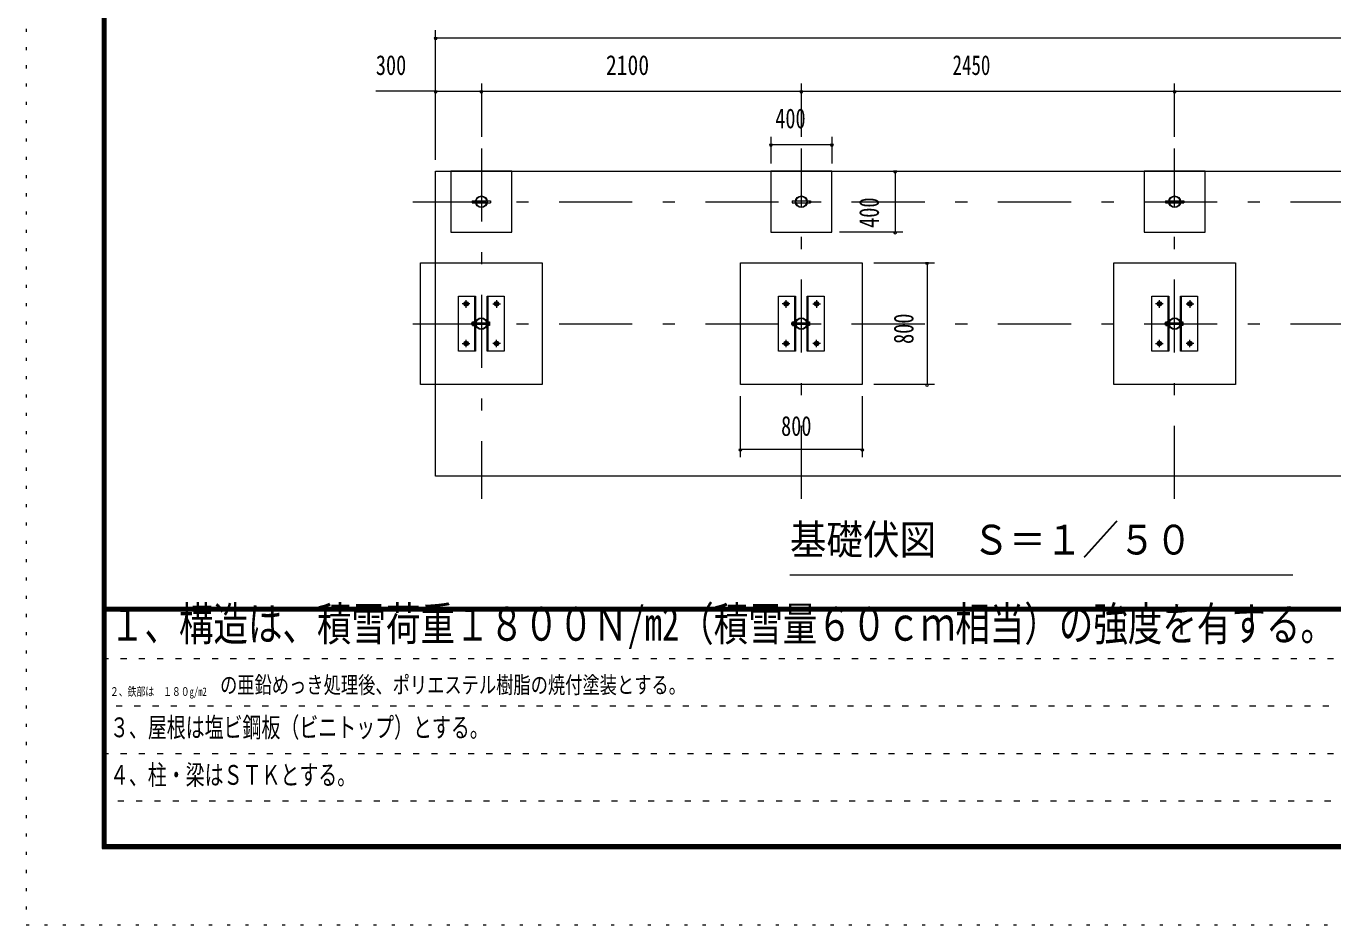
# Model space of a CAD drawing. Units: millimetres, scale not verified, with parts at other scales. Extents: x -23352 to 23352, y -10500 to 10500.
# Drawn here: x -6348 to 2228, y -10500 to -4603 of the extents above; entities that cross this region are included whole.
import ezdxf
from ezdxf.enums import TextEntityAlignment as Align

# ---------------------------------------------------------------- set-up
doc = ezdxf.new("R2010")
doc.units = ezdxf.units.MM
doc.header["$LTSCALE"] = 40
for name, pattern in [('USER1', [3, 1, -2]), ('USER3', [24, 12, -5, 2, -5]), ('USER4', [3, 0.5, -2.5])]:
    doc.linetypes.add(name, pattern=pattern)
doc.layers.add('0-1_0-F', color=7, linetype='Continuous')
for name, color, linetype, lineweight in [('0-2_1-0BOLD', 7, 'Continuous', 18), ('0-3_1-2CENTER', 3, 'USER3', 18), ('0-4_1-4THIN', 4, 'Continuous', 18), ('0-5_1-5DIM', 3, 'Continuous', 18), ('0-C_F-F', 5, 'Continuous', 18), ('0-D_F-E_J_ADD', 5, 'USER4', 18)]:
    doc.layers.add(name, color=color, linetype=linetype, lineweight=lineweight)
doc.styles.add('ＭＳ ゴシック', font='')
doc.styles.get('ＭＳ ゴシック').set_extended_font_data('MS Gothic')

msp = doc.modelspace()

# ---------------------------------------------------------------- linework, layer by layer
at = {"layer": '0-2_1-0BOLD'}
for p, q in [((-3660.45, -7555.32), (-3660.45, -5555.33)), ((-3660.45, -5555.33), (4289.55, -5555.33)), ((-3560.45, -5555.32), (-3560.45, -5955.32)), ((-3160.45, -5555.32), (-3560.45, -5555.32)), ((-3160.45, -5955.32), (-3160.45, -5555.32)), ((-1460.45, -5555.32), (-1460.45, -5955.32)), ((-1060.45, -5555.32), (-1460.45, -5555.32)), ((-1060.45, -5955.32), (-1060.45, -5555.32)), ((989.55, -5555.32), (989.55, -5955.32)), ((1389.55, -5555.32), (989.55, -5555.32)), ((1389.55, -5955.32), (1389.55, -5555.32)), ((-3420.45, -5749.32), (-3420.45, -5761.32)), ((-3420.45, -5749.32), (-3398.12, -5749.32)), ((-3420.45, -5761.32), (-3398.12, -5761.32)), ((-3395.28, -5749.32), (-3325.61, -5749.32)), ((-3395.28, -5761.32), (-3325.61, -5761.32)), ((-3322.77, -5749.32), (-3300.45, -5749.32)), ((-3322.77, -5761.32), (-3300.45, -5761.32)), ((-3300.45, -5749.32), (-3300.45, -5761.32)), ((-1320.45, -5749.32), (-1320.45, -5761.32)), ((-1320.45, -5749.32), (-1298.12, -5749.32)), ((-1320.45, -5761.32), (-1298.12, -5761.32)), ((-1295.28, -5749.32), (-1225.61, -5749.32)), ((-1295.28, -5761.32), (-1225.61, -5761.32)), ((-1222.77, -5749.32), (-1200.45, -5749.32)), ((-1222.77, -5761.32), (-1200.45, -5761.32)), ((-1200.45, -5749.32), (-1200.45, -5761.32)), ((1129.55, -5749.32), (1129.55, -5761.32)), ((1129.55, -5749.32), (1151.88, -5749.32)), ((1129.55, -5761.32), (1151.88, -5761.32)), ((1154.72, -5749.32), (1224.39, -5749.32)), ((1154.72, -5761.32), (1224.39, -5761.32)), ((1227.23, -5749.32), (1249.55, -5749.32)), ((1227.23, -5761.32), (1249.55, -5761.32)), ((1249.55, -5749.32), (1249.55, -5761.32)), ((-3560.45, -5955.32), (-3160.45, -5955.32)), ((-1460.45, -5955.32), (-1060.45, -5955.32)), ((989.55, -5955.32), (1389.55, -5955.32)), ((-3403.1, -6735.32), (-3403.1, -6375.32)), ((-3317.8, -6375.32), (-3317.8, -6735.32)), ((-1303.1, -6735.32), (-1303.1, -6375.32)), ((-1217.8, -6375.32), (-1217.8, -6735.32)), ((1146.9, -6735.32), (1146.9, -6375.32)), ((1232.2, -6375.32), (1232.2, -6735.32)), ((-3419.3, -6549.32), (-3422.6, -6549.32)), ((-3419.3, -6561.32), (-3422.6, -6561.32)), ((-3409.3, -6549.55), (-3418.29, -6549.55)), ((-3409.3, -6561.1), (-3418.29, -6561.1)), ((-3409.3, -6552.32), (-3406.3, -6555.32)), ((-3406.3, -6558.32), (-3409.3, -6555.32)), ((-3409.3, -6567.52), (-3406.3, -6567.52)), ((-3406.3, -6567.82), (-3403.1, -6567.82)), ((-3395.28, -6549.32), (-3325.61, -6549.32)), ((-3325.61, -6561.32), (-3395.28, -6561.32)), ((-3374.6, -6549.32), (-3374.6, -6561.32)), ((-3314.6, -6567.82), (-3317.8, -6567.82)), ((-3314.6, -6549.55), (-3307.61, -6549.55)), ((-3307.61, -6561.1), (-3314.6, -6561.1)), ((-3307.61, -6566.87), (-3314.6, -6566.87)), ((-1319.3, -6549.32), (-1322.6, -6549.32)), ((-1319.3, -6561.32), (-1322.6, -6561.32)), ((-1309.3, -6549.55), (-1318.29, -6549.55)), ((-1309.3, -6561.1), (-1318.29, -6561.1)), ((-1309.3, -6552.32), (-1306.3, -6555.32)), ((-1306.3, -6558.32), (-1309.3, -6555.32)), ((-1309.3, -6567.52), (-1306.3, -6567.52)), ((-1306.3, -6567.82), (-1303.1, -6567.82)), ((-1295.28, -6549.32), (-1225.61, -6549.32)), ((-1225.61, -6561.32), (-1295.28, -6561.32)), ((-1274.6, -6549.32), (-1274.6, -6561.32)), ((-1214.6, -6567.82), (-1217.8, -6567.82)), ((-1214.6, -6549.55), (-1207.61, -6549.55)), ((-1207.61, -6561.1), (-1214.6, -6561.1)), ((-1207.61, -6566.87), (-1214.6, -6566.87)), ((1130.7, -6549.32), (1127.4, -6549.32)), ((1130.7, -6561.32), (1127.4, -6561.32)), ((1140.7, -6549.55), (1131.71, -6549.55)), ((1140.7, -6561.1), (1131.71, -6561.1)), ((1140.7, -6552.32), (1143.7, -6555.32)), ((1143.7, -6558.32), (1140.7, -6555.32)), ((1140.7, -6567.52), (1143.7, -6567.52)), ((1143.7, -6567.82), (1146.9, -6567.82)), ((1154.72, -6549.32), (1224.39, -6549.32)), ((1224.39, -6561.32), (1154.72, -6561.32)), ((1175.4, -6549.32), (1175.4, -6561.32)), ((1235.4, -6567.82), (1232.2, -6567.82)), ((1235.4, -6549.55), (1242.39, -6549.55)), ((1242.39, -6561.1), (1235.4, -6561.1)), ((1242.39, -6566.87), (1235.4, -6566.87)), ((4289.55, -7555.32), (-3660.45, -7555.32))]:
    msp.add_line(p, q, dxfattribs=at)
for points in [[(-3760.45, -6955.32), (-3760.45, -6155.32), (-2960.45, -6155.32), (-2960.45, -6955.32)], [(-1660.45, -6955.32), (-1660.45, -6155.32), (-860.45, -6155.32), (-860.45, -6955.32)], [(789.55, -6955.32), (789.55, -6155.32), (1589.55, -6155.32), (1589.55, -6955.32)], [(-3510.6, -6735.32), (-3510.6, -6375.32), (-3398.6, -6375.32), (-3398.6, -6735.32)], [(-3454.67, -6435.32), (-3466.22, -6435.32), (-3471.99, -6425.32), (-3466.22, -6415.32), (-3454.67, -6415.32), (-3448.9, -6425.32)], [(-3322.3, -6375.32), (-3210.3, -6375.32), (-3210.3, -6735.32), (-3322.3, -6735.32)], [(-3266.22, -6435.32), (-3254.67, -6435.32), (-3248.9, -6425.32), (-3254.67, -6415.32), (-3266.22, -6415.32), (-3271.99, -6425.32)], [(-1410.6, -6735.32), (-1410.6, -6375.32), (-1298.6, -6375.32), (-1298.6, -6735.32)], [(-1354.67, -6435.32), (-1366.22, -6435.32), (-1371.99, -6425.32), (-1366.22, -6415.32), (-1354.67, -6415.32), (-1348.9, -6425.32)], [(-1222.3, -6375.32), (-1110.3, -6375.32), (-1110.3, -6735.32), (-1222.3, -6735.32)], [(-1166.22, -6435.32), (-1154.67, -6435.32), (-1148.9, -6425.32), (-1154.67, -6415.32), (-1166.22, -6415.32), (-1171.99, -6425.32)], [(1039.4, -6735.32), (1039.4, -6375.32), (1151.4, -6375.32), (1151.4, -6735.32)], [(1095.33, -6435.32), (1083.78, -6435.32), (1078.01, -6425.32), (1083.78, -6415.32), (1095.33, -6415.32), (1101.1, -6425.32)], [(1227.7, -6375.32), (1339.7, -6375.32), (1339.7, -6735.32), (1227.7, -6735.32)], [(1283.78, -6435.32), (1295.33, -6435.32), (1301.1, -6425.32), (1295.33, -6415.32), (1283.78, -6415.32), (1278.01, -6425.32)], [(-3422.6, -6549.33), (-3424.6, -6551.32), (-3424.6, -6559.32), (-3422.6, -6561.32)], [(-1322.6, -6549.33), (-1324.6, -6551.32), (-1324.6, -6559.32), (-1322.6, -6561.32)], [(1127.4, -6549.33), (1125.4, -6551.32), (1125.4, -6559.32), (1127.4, -6561.32)], [(-3466.22, -6695.32), (-3454.67, -6695.32), (-3448.9, -6685.32), (-3454.67, -6675.32), (-3466.22, -6675.32), (-3471.99, -6685.32)], [(-3266.22, -6695.32), (-3254.67, -6695.32), (-3248.9, -6685.32), (-3254.67, -6675.32), (-3266.22, -6675.32), (-3271.99, -6685.32)], [(-1366.22, -6695.32), (-1354.67, -6695.32), (-1348.9, -6685.32), (-1354.67, -6675.32), (-1366.22, -6675.32), (-1371.99, -6685.32)], [(-1166.22, -6695.32), (-1154.67, -6695.32), (-1148.9, -6685.32), (-1154.67, -6675.32), (-1166.22, -6675.32), (-1171.99, -6685.32)], [(1083.78, -6695.32), (1095.33, -6695.32), (1101.1, -6685.32), (1095.33, -6675.32), (1083.78, -6675.32), (1078.01, -6685.32)], [(1283.78, -6695.32), (1295.33, -6695.32), (1301.1, -6685.32), (1295.33, -6675.32), (1283.78, -6675.32), (1278.01, -6685.32)]]:
    msp.add_lwpolyline(points, close=True, dxfattribs=at)
for points in [[(-3419.3, -6545.52), (-3418.29, -6543.78), (-3409.3, -6543.78)], [(-3419.3, -6545.52), (-3419.3, -6565.12), (-3418.29, -6566.87), (-3409.3, -6566.87)], [(-3406.3, -6543.12), (-3409.3, -6543.12), (-3409.3, -6567.52)], [(-3406.3, -6567.82), (-3406.3, -6542.82), (-3403.1, -6542.82)], [(-3314.6, -6567.82), (-3314.6, -6542.82), (-3317.8, -6542.82)], [(-3314.6, -6543.78), (-3307.61, -6543.78), (-3306.6, -6545.52), (-3306.6, -6565.12), (-3307.61, -6566.87)], [(-1319.3, -6545.52), (-1318.29, -6543.78), (-1309.3, -6543.78)], [(-1319.3, -6545.52), (-1319.3, -6565.12), (-1318.29, -6566.87), (-1309.3, -6566.87)], [(-1306.3, -6543.12), (-1309.3, -6543.12), (-1309.3, -6567.52)], [(-1306.3, -6567.82), (-1306.3, -6542.82), (-1303.1, -6542.82)], [(-1214.6, -6567.82), (-1214.6, -6542.82), (-1217.8, -6542.82)], [(-1214.6, -6543.78), (-1207.61, -6543.78), (-1206.6, -6545.52), (-1206.6, -6565.12), (-1207.61, -6566.87)], [(1130.7, -6545.52), (1131.71, -6543.78), (1140.7, -6543.78)], [(1130.7, -6545.52), (1130.7, -6565.12), (1131.71, -6566.87), (1140.7, -6566.87)], [(1143.7, -6543.12), (1140.7, -6543.12), (1140.7, -6567.52)], [(1143.7, -6567.82), (1143.7, -6542.82), (1146.9, -6542.82)], [(1235.4, -6567.82), (1235.4, -6542.82), (1232.2, -6542.82)], [(1235.4, -6543.78), (1242.39, -6543.78), (1243.4, -6545.52), (1243.4, -6565.12), (1242.39, -6566.87)]]:
    msp.add_lwpolyline(points, dxfattribs=at)
for centre, radius in [((-3360.45, -5755.32), 38.15), ((-3360.45, -5755.32), 35.35), ((-1260.45, -5755.32), 38.15), ((-1260.45, -5755.32), 35.35), ((1189.55, -5755.32), 38.15), ((1189.55, -5755.32), 35.35), ((-3460.45, -6425.32), 14.5), ((-3460.45, -6425.32), 9.8), ((-3460.45, -6425.32), 4.4), ((-3260.45, -6425.32), 14.5), ((-3260.45, -6425.32), 9.8), ((-3260.45, -6425.32), 4.4), ((-1360.45, -6425.32), 14.5), ((-1360.45, -6425.32), 9.8), ((-1360.45, -6425.32), 4.4), ((-1160.45, -6425.32), 14.5), ((-1160.45, -6425.32), 9.8), ((-1160.45, -6425.32), 4.4), ((1089.55, -6425.32), 14.5), ((1089.55, -6425.32), 9.8), ((1089.55, -6425.32), 4.4), ((1289.55, -6425.32), 14.5), ((1289.55, -6425.32), 9.8), ((1289.55, -6425.32), 4.4), ((-3360.45, -6555.32), 38.15), ((-1260.45, -6555.32), 38.15), ((1189.55, -6555.32), 38.15), ((-3360.45, -6555.32), 35.35), ((-1260.45, -6555.32), 35.35), ((1189.55, -6555.32), 35.35), ((-3460.45, -6685.32), 14.5), ((-3460.45, -6685.32), 9.8), ((-3460.45, -6685.32), 4.4), ((-3260.45, -6685.32), 14.5), ((-3260.45, -6685.32), 9.8), ((-3260.45, -6685.32), 4.4), ((-1360.45, -6685.32), 14.5), ((-1360.45, -6685.32), 9.8), ((-1360.45, -6685.32), 4.4), ((-1160.45, -6685.32), 14.5), ((-1160.45, -6685.32), 9.8), ((-1160.45, -6685.32), 4.4), ((1089.55, -6685.32), 14.5), ((1089.55, -6685.32), 9.8), ((1089.55, -6685.32), 4.4), ((1289.55, -6685.32), 14.5), ((1289.55, -6685.32), 9.8), ((1289.55, -6685.32), 4.4)]:
    msp.add_circle(centre, radius, dxfattribs=at)
for centre, radius, start, end in [((-3402.28, -6555.32), 17.02, 160.16867, 199.82912), ((-3414.67, -6563.98), 4.63, 141.45377, 180), ((-3414.66, -6546.66), 4.63, 180, 218.53143), ((-3323.62, -6555.32), 17.02, 340.17088, 19.83133), ((-3311.23, -6563.98), 4.63, 0, 38.54623), ((-3311.23, -6546.66), 4.63, 321.46857, 360), ((-1302.28, -6555.32), 17.02, 160.16867, 199.82912), ((-1314.66, -6546.66), 4.63, 180, 218.53143), ((-1314.66, -6563.98), 4.63, 141.45377, 180), ((-1223.62, -6555.32), 17.02, 340.17088, 19.83133), ((-1211.23, -6563.98), 4.63, 0, 38.54623), ((-1211.23, -6546.66), 4.63, 321.46857, 360), ((1147.72, -6555.32), 17.02, 160.16867, 199.82912), ((1135.34, -6546.66), 4.63, 180, 218.53143), ((1135.34, -6563.98), 4.63, 141.45377, 180), ((1226.38, -6555.32), 17.02, 340.17088, 19.83133), ((1238.77, -6563.98), 4.63, 0, 38.54623), ((1238.77, -6546.66), 4.63, 321.46857, 360)]:
    msp.add_arc(centre, radius, start, end, dxfattribs=at)
at = {"layer": '0-3_1-2CENTER'}
for p, q in [((-3360.45, -5405.33), (-3360.45, -7705.32)), ((-1260.45, -7705.32), (-1260.45, -5405.33)), ((1189.55, -7705.32), (1189.55, -5405.33)), ((-3810.45, -5755.32), (4439.56, -5755.32)), ((-3435.45, -6425.32), (-3485.45, -6425.32)), ((-3460.45, -6450.32), (-3460.45, -6400.32)), ((-3285.45, -6425.32), (-3235.45, -6425.32)), ((-3260.45, -6400.32), (-3260.45, -6450.32)), ((-1335.45, -6425.32), (-1385.45, -6425.32)), ((-1360.45, -6450.32), (-1360.45, -6400.32)), ((-1185.45, -6425.32), (-1135.45, -6425.32)), ((-1160.45, -6400.32), (-1160.45, -6450.32)), ((1114.55, -6425.32), (1064.55, -6425.32)), ((1089.55, -6450.32), (1089.55, -6400.32)), ((1264.55, -6425.32), (1314.55, -6425.32)), ((1289.55, -6400.32), (1289.55, -6450.32)), ((-3810.45, -6555.32), (4439.56, -6555.32)), ((-3485.45, -6685.32), (-3435.45, -6685.32)), ((-3460.45, -6710.32), (-3460.45, -6660.32)), ((-3235.45, -6685.32), (-3285.45, -6685.32)), ((-3260.45, -6710.32), (-3260.45, -6660.32)), ((-1385.45, -6685.32), (-1335.45, -6685.32)), ((-1360.45, -6710.32), (-1360.45, -6660.32)), ((-1135.45, -6685.32), (-1185.45, -6685.32)), ((-1160.45, -6710.32), (-1160.45, -6660.32)), ((1064.55, -6685.32), (1114.55, -6685.32)), ((1089.55, -6710.32), (1089.55, -6660.32)), ((1314.55, -6685.32), (1264.55, -6685.32)), ((1289.55, -6710.32), (1289.55, -6660.32))]:
    msp.add_line(p, q, dxfattribs=at)
at = {"layer": '0-4_1-4THIN'}
for p, q in [((-3419.3, -6550.92), (-3424.2, -6550.92)), ((-3424.2, -6559.72), (-3419.3, -6559.72)), ((-1319.3, -6550.92), (-1324.2, -6550.92)), ((-1324.2, -6559.72), (-1319.3, -6559.72)), ((1130.7, -6550.92), (1125.8, -6550.92)), ((1125.8, -6559.72), (1130.7, -6559.72))]:
    msp.add_line(p, q, dxfattribs=at)
for points in [[(-3395.52, -6550.92), (-3374.6, -6550.92), (-3371.82, -6549.32)], [(-3371.82, -6561.32), (-3374.6, -6559.72), (-3395.52, -6559.72)], [(-1295.52, -6550.92), (-1274.6, -6550.92), (-1271.82, -6549.32)], [(-1271.82, -6561.32), (-1274.6, -6559.72), (-1295.52, -6559.72)], [(1154.48, -6550.92), (1175.4, -6550.92), (1178.18, -6549.32)], [(1178.18, -6561.32), (1175.4, -6559.72), (1154.48, -6559.72)]]:
    msp.add_lwpolyline(points, dxfattribs=at)
for centre in [(-3460.45, -6425.32), (-3260.45, -6425.32), (-1360.45, -6425.32), (-1160.45, -6425.32), (1089.55, -6425.32), (1289.55, -6425.32), (-3460.45, -6685.32), (-3260.45, -6685.32), (-1360.45, -6685.32), (-1160.45, -6685.32), (1089.55, -6685.32), (1289.55, -6685.32)]:
    msp.add_circle(centre, 6, dxfattribs=at)
at = {"layer": '0-5_1-5DIM'}
for p, q in [((-3660.45, -5480.32), (-3660.45, -4630.33)), ((-3650.45, -4680.32), (-3670.45, -4680.32)), ((-3660.45, -4680.32), (4289.55, -4680.32)), ((-3660.45, -4680.32), (4289.55, -4680.32)), ((-3660.45, -5030.33), (-4052.95, -5030.33)), ((-3650.45, -5030.33), (-3670.45, -5030.33)), ((-3660.45, -5030.33), (-3360.45, -5030.33)), ((-3350.45, -5030.33), (-3370.45, -5030.33)), ((-3360.45, -4980.33), (-3360.45, -5330.33)), ((-3360.45, -5030.33), (-1260.45, -5030.33)), ((-1250.45, -5030.33), (-1270.45, -5030.33)), ((-1260.45, -5330.33), (-1260.45, -4980.33)), ((-1260.45, -5030.33), (1189.55, -5030.33)), ((1199.55, -5030.33), (1179.55, -5030.33)), ((1189.55, -5330.33), (1189.55, -4980.33)), ((1189.55, -5030.33), (3989.55, -5030.33)), ((-1450.45, -5380.33), (-1470.45, -5380.33)), ((-1460.45, -5330.33), (-1460.45, -5505.32)), ((-1460.45, -5380.33), (-1060.45, -5380.33)), ((-1050.45, -5380.33), (-1070.45, -5380.33)), ((-1060.45, -5330.33), (-1060.45, -5505.33)), ((-634.53, -5555.33), (-654.53, -5555.33)), ((-644.53, -5555.33), (-644.53, -5955.32)), ((-594.53, -5955.32), (-1010.45, -5955.32)), ((-634.53, -5955.32), (-654.53, -5955.32)), ((-785.45, -6155.33), (-385.45, -6155.33)), ((-425.45, -6155.33), (-445.45, -6155.33)), ((-435.45, -6155.33), (-435.45, -6955.32)), ((-1660.45, -7430.33), (-1660.45, -7030.32)), ((-860.45, -7030.32), (-860.45, -7430.33)), ((-385.45, -6955.32), (-785.45, -6955.32)), ((-425.45, -6955.32), (-445.45, -6955.32)), ((-1650.45, -7380.33), (-1670.45, -7380.33)), ((-860.45, -7380.32), (-1660.45, -7380.32)), ((-850.45, -7380.33), (-870.45, -7380.33)), ((1964.56, -8205.32), (-1335.44, -8205.32))]:
    msp.add_line(p, q, dxfattribs=at)
for centre in [(-3660.45, -4680.32), (-3660.45, -5030.33), (-3360.45, -5030.33), (-1260.45, -5030.33), (1189.55, -5030.33), (-1460.45, -5380.33), (-1060.45, -5380.33), (-644.53, -5555.33), (-644.53, -5955.32), (-435.45, -6155.33), (-435.45, -6955.32), (-1660.45, -7380.33), (-860.45, -7380.33)]:
    msp.add_arc(centre, 10, 180, 0, dxfattribs=at)
at = {"layer": '0-C_F-F'}
for p, q in [((-5823.13, -8415), (22826.87, -8415)), ((22826.87, -8417.5), (-5823.13, -8417.5)), ((-5823.13, -8420), (22826.87, -8420)), ((22826.87, -8422.5), (-5823.13, -8422.5)), ((-5823.13, -8425), (22826.87, -8425)), ((22826.87, -8427.5), (-5823.13, -8427.5)), ((-5823.13, -8430), (22826.87, -8430)), ((22826.87, -8432.5), (-5823.13, -8432.5)), ((-5823.13, -8435), (22826.87, -8435)), ((22826.87, -8437.5), (-5823.13, -8437.5)), ((-5823.13, -8440), (22826.87, -8440))]:
    msp.add_line(p, q, dxfattribs=at)
at = {"layer": '0-C_F-F', "color": 6, "linetype": 'USER1'}
for p, q in [((-5848.13, -8752), (12401.88, -8752)), ((12401.88, -9064), (-5848.13, -9064)), ((-5848.13, -9376), (12401.88, -9376)), ((9893.88, -9688), (-5848.13, -9688))]:
    msp.add_line(p, q, dxfattribs=at)
at = {"layer": '0-C_F-F'}
for points in [[(-5848.13, 10100), (-5848.13, -10000), (22851.87, -10000), (22851.87, 10100)], [(-5845.63, 10097.5), (22849.37, 10097.5), (22849.37, -9997.5), (-5845.63, -9997.5)], [(-5843.13, 10095), (-5843.13, -9995), (22846.87, -9995), (22846.87, 10095)], [(-5840.63, 10092.5), (22844.37, 10092.5), (22844.37, -9992.5), (-5840.63, -9992.5)], [(-5838.13, 10090), (22841.87, 10090), (22841.87, -9990), (-5838.13, -9990)], [(-5835.63, 10087.5), (22839.37, 10087.5), (22839.37, -9987.5), (-5835.63, -9987.5)], [(-5833.13, 10085), (22836.87, 10085), (22836.87, -9985), (-5833.13, -9985)], [(-5830.63, 10082.5), (-5830.63, -9982.5), (22834.37, -9982.5), (22834.37, 10082.5)], [(-5828.13, 10080), (-5828.13, -9980), (22831.87, -9980), (22831.87, 10080)], [(-5825.63, 10077.5), (-5825.63, -9977.5), (22829.37, -9977.5), (22829.37, 10077.5)], [(-5823.13, 10075), (22826.87, 10075), (22826.87, -9975), (-5823.13, -9975)]]:
    msp.add_lwpolyline(points, close=True, dxfattribs=at)
at = {"layer": '0-D_F-E_J_ADD'}
msp.add_lwpolyline([(-6348.13, 10500), (-6348.13, -10500), (23351.87, -10500), (23351.87, 10500)], close=True, dxfattribs=at)

# ---------------------------------------------------------------- texts
at = {"layer": '0-1_0-F', "style": 'ＭＳ ゴシック'}
for s, height, width, p in [('１、構造は、積雪荷重１８００Ｎ/m2（積雪量６０ｃｍ相当）の強度を有する。', 221.4, 0.75, (-5798.12, -8702)), ('\u3000の亜鉛めっき処理後、ポリエステル樹脂の焼付塗装とする。', 110.7, 0.75, (-5188.53, -9014)), ('２、鉄部は\u3000１８０g/m2', 55.35, 0.75, (-5798.13, -9014)), ('３、屋根は塩ビ鋼板（ビニトップ）とする。', 130.2, 0.7, (-5798.13, -9308.24)), ('４、柱・梁はＳＴＫとする。', 130.2, 0.7, (-5798.13, -9620.23))]:
    msp.add_text(s, height=height, dxfattribs=dict(at, width=width)).set_placement(p, align=Align.BOTTOM_LEFT)
at = {"layer": '0-5_1-5DIM', "color": 7, "style": 'ＭＳ ゴシック'}
for s, height, width, p in [('300', 130.2, 0.75, (-4052.95, -4962.56)), ('2100', 130.2, 0.8, (-2542.95, -4962.56)), ('2450', 130.2, 0.7, (-267.95, -4962.56)), ('400', 130.2, 0.75, (-1431.7, -5312.56)), ('800', 130.2, 0.75, (-1393.3, -7330.33)), ('基礎伏図\u3000Ｓ＝１／５０', 195.4, 0.9, (-1335.44, -8128.67))]:
    msp.add_text(s, height=height, dxfattribs=dict(at, width=width)).set_placement(p, align=Align.BOTTOM_LEFT)
at = {"layer": '0-5_1-5DIM', "color": 7, "style": 'ＭＳ ゴシック', "width": 0.75}
for s, p in [('400', (-712.3, -5926.58)), ('800', (-485.45, -6688.18))]:
    msp.add_text(s, height=130.2, rotation=90, dxfattribs=at).set_placement(p, align=Align.BOTTOM_LEFT)

doc.saveas('drawing.dxf')
